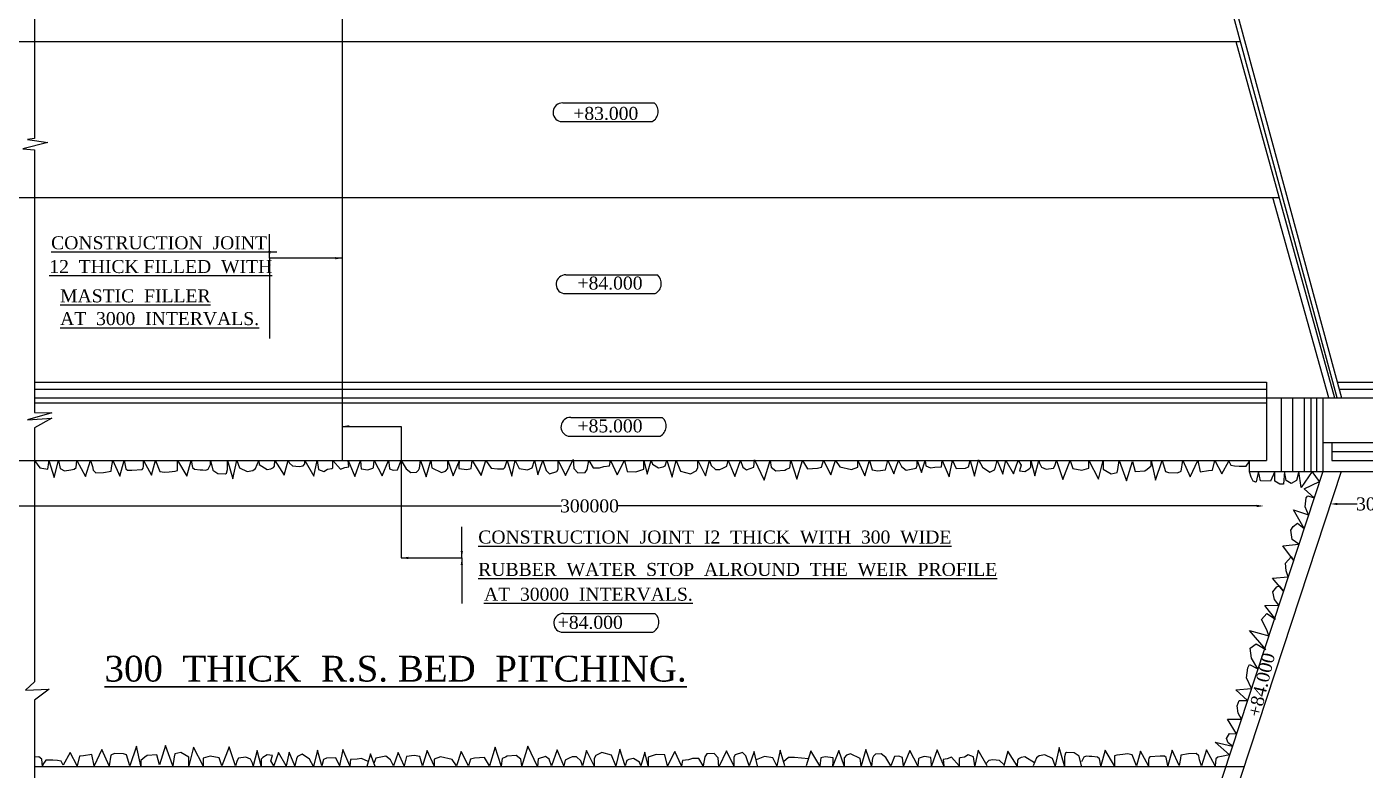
# Model space of a CAD drawing. Header units: millimetres. Extents: x 71701 to 922021, y 11212 to 550189.
# Drawn here: x 372996 to 582130, y 139205 to 255449 of the extents above; entities that cross this region are included whole.
import ezdxf

# ---------------------------------------------------------------- set-up
doc = ezdxf.new("R2010")
doc.units = ezdxf.units.MM
doc.header["$MEASUREMENT"] = 0
doc.header["$PDMODE"] = 66
doc.header["$PDSIZE"] = 170
for name, color, linetype in [('DIM', 5, 'Continuous'), ('DWG. LINE', 1, 'Continuous'), ('HATCH', 2, 'Continuous'), ('TEXT', 7, 'Continuous')]:
    doc.layers.add(name, color=color, linetype=linetype)
doc.layers.add('TITLE', color=7, linetype='Continuous', lineweight=30)
doc.styles.get("Standard").update_dxf_attribs({"font": 'TIMES.TTF', "height": 2030})
doc.dimstyles.get("Standard").update_dxf_attribs({"dimtxt": 2030, "dimasz": 1100, "dimexe": 0.18, "dimexo": 0.0625, "dimgap": 0.09, "dimtad": 0, "dimtih": 1, "dimtoh": 1, "dimdec": 1, "dimzin": 0, "dimdsep": 46, "dimtxsty": 'Standard', "dimcen": 0.09, "dimse1": 1, "dimse2": 1, "dimclrd": 5, "dimclre": 5, "dimclrt": 4, "dimadec": 0, "dimazin": 0, "dimtfac": 1, "dimtdec": 1, "dimtofl": 0, "dimtmove": 0, "dimatfit": 3, "dimfxl": 1, "dimtolj": 1, "dimtzin": 0, "dimarcsym": 0})

# ---------------------------------------------------------------- blocks, each defined once
blk = doc.blocks.new('*D2')
at = {"layer": 'Defpoints', "color": 0}
for p in [(266270, 180523), (566270, 180523), (566270, 180523)]:
    blk.add_point(p, dxfattribs=at)
at = {"layer": 'DIM', "color": 5, "lineweight": -2}
for p, q in [((267370, 180523), (456541, 180523)), ((565170, 180523), (465306, 180523))]:
    blk.add_line(p, q, dxfattribs=at)
at = {"layer": 'DIM', "color": 5}
for points in [[(267370, 180706), (267370, 180340), (266270, 180523)], [(565170, 180706), (565170, 180340), (566270, 180523)]]:
    blk.add_solid(points, dxfattribs=at)
at = {"layer": 'DIM', "color": 4, "insert": (460923, 180523), "char_height": 2030, "attachment_point": 5}
blk.add_mtext('\\A1;300000', dxfattribs=at)
blk = doc.blocks.new('*D17')
at = {"layer": 'Defpoints', "color": 0}
for p in [(576695, 180712), (590831, 180834), (590831, 180712)]:
    blk.add_point(p, dxfattribs=at)
at = {"layer": 'DIM', "color": 5, "lineweight": -2}
for p, q in [((577795, 180834), (580880, 180834)), ((589731, 180834), (586646, 180834))]:
    blk.add_line(p, q, dxfattribs=at)
at = {"layer": 'DIM', "color": 5}
for points in [[(577795, 181017), (577795, 180651), (576695, 180834)], [(589731, 181017), (589731, 180651), (590831, 180834)]]:
    blk.add_solid(points, dxfattribs=at)
at = {"layer": 'DIM', "color": 4, "insert": (583763, 180834), "char_height": 2030, "attachment_point": 5}
blk.add_mtext('\\A1;3000', dxfattribs=at)

msp = doc.modelspace()

# ---------------------------------------------------------------- linework, layer by layer
at = {"layer": 'DWG. LINE'}
for p, q in [((422292.58, 275953.96), (422292.58, 187650.07)), ((577723.07, 197441.41), (556437.77, 275953.96)), ((557110.33, 275953.96), (578427.49, 197441.41)), ((374186.15, 268297.69), (374186.15, 239633.71)), ((252971.17, 253141.4), (562622.42, 253141.4)), ((561910.07, 253141.4), (577344.01, 197441.41)), ((374186.15, 239633.71), (374186.15, 237987.83)), ((376264.49, 237355.17), (372362.13, 236350.68)), ((372362.13, 236350.68), (374186.15, 236195.92)), ((374186.15, 237987.83), (373105.81, 237834.87)), ((373105.81, 237834.87), (374186.15, 237666.01)), ((374186.15, 237666.01), (376264.49, 237355.17)), ((374186.15, 236195.92), (374186.15, 195141.19)), ((252971.17, 228733.48), (568673.27, 228733.48)), ((576436.48, 197441.41), (567674.18, 228733.48)), ((374186.15, 199859.02), (566679.46, 199859.02)), ((374186.15, 198771.09), (566679.46, 198771.09)), ((566679.46, 199859.02), (566679.46, 187650.07)), ((577771.08, 199859.02), (592732.86, 199859.02)), ((578066.46, 198771.09), (592732.86, 198771.09)), ((374186.15, 197441.41), (592732.86, 197441.41)), ((374186.15, 196655.68), (566679.46, 196655.68)), ((568973.66, 197441.41), (568973.66, 185906.28)), ((570789.25, 197441.41), (570789.25, 185905.36)), ((572593.26, 197441.41), (572593.26, 185904.44)), ((573634.15, 197441.41), (573634.15, 185903.91)), ((574536.19, 197441.41), (574536.19, 185903.45)), ((575491.04, 197441.41), (575491.04, 185902.97)), ((376898.59, 195109.6), (373088.17, 193988.16)), ((374186.15, 195141.19), (376898.59, 195109.6)), ((373088.17, 193988.16), (376930.21, 194272.47)), ((376930.21, 194272.47), (374186.15, 192756.16)), ((374186.15, 192756.16), (374186.15, 153026.1)), ((575491.04, 190470.95), (634088.3, 190470.95)), ((576909.7, 190470.95), (576909.7, 187650.07)), ((576909.7, 189032.64), (594154.65, 189032.64)), ((111692.34, 187650.07), (566679.46, 187650.07)), ((563971.73, 187650.07), (563971.73, 185908.81)), ((576909.7, 187650.07), (632557.59, 187650.07)), ((575491.04, 185902.97), (553197.74, 118018.93)), ((578359.94, 185901.51), (556060.41, 118018.93)), ((563971.73, 185908.81), (634177.52, 185873.2)), ((374186.15, 153026.1), (372789.25, 151740.7)), ((372789.25, 151740.7), (376488.5, 151878.42)), ((376488.5, 151878.42), (374186.15, 150156.9)), ((374186.15, 150156.9), (374186.15, 82738.06)), ((374186.15, 139799.27), (563215.28, 139799.27))]:
    msp.add_line(p, q, dxfattribs=at)
at = {"layer": 'HATCH'}
for p, q in [((374186.15, 187650.07), (375061.67, 186491.74)), ((375061.67, 186491.74), (376273.16, 186264.78)), ((376273.16, 186264.78), (376424.59, 187323.92)), ((376424.59, 187323.92), (376424.59, 187650.07)), ((376424.59, 187650.07), (377255.67, 184971.04)), ((377255.67, 184971.04), (377935.99, 187650.07)), ((377935.99, 187650.07), (378200, 186401.52)), ((378200, 186401.52), (378890.47, 185995.71)), ((378890.47, 185995.71), (379855.11, 186198.62)), ((379855.11, 186198.62), (380423.73, 186289.92)), ((380423.73, 186289.92), (380738.51, 186543.56)), ((380738.51, 186543.56), (380829.89, 187650.07)), ((380829.89, 187650.07), (382194.51, 185153.75)), ((382194.51, 185153.75), (382976.37, 187650.07)), ((382976.37, 187650.07), (383270.84, 186675.54)), ((383270.84, 186675.54), (383372.38, 186097.26)), ((386190.17, 185985.73), (386251.09, 186503.14)), ((386251.09, 186503.14), (386423.71, 187608.98)), ((386423.71, 187608.98), (387560.96, 185194.4)), ((387560.96, 185194.4), (388200.67, 187650.07)), ((388200.67, 187650.07), (388474.83, 186310.38)), ((388474.83, 186310.38), (388728.68, 186107.48)), ((389419.15, 186127.77), (391026.94, 186208.99)), ((391026.94, 186208.99), (391169.1, 186422.04)), ((391169.1, 186422.04), (391250.33, 186746.69)), ((391250.33, 186746.69), (391250.33, 187650.07)), ((391250.33, 187650.07), (392468.82, 185336.49)), ((392468.82, 185336.49), (393128.83, 187650.07)), ((393128.83, 187650.07), (393772.8, 185895.54)), ((396544.85, 186078.16), (396544.85, 187650.07)), ((396544.85, 187650.07), (397991.37, 185194.95)), ((397991.37, 185194.95), (398681.84, 187650.07)), ((398681.84, 187650.07), (398905.23, 186534.13)), ((398905.23, 186534.13), (399199.7, 186290.64)), ((399199.7, 186290.64), (400083.1, 186199.33)), ((400083.1, 186199.33), (400509.57, 186199.33)), ((400509.57, 186199.33), (400966.51, 186138.46)), ((400966.51, 186138.46), (401352.36, 186280.5)), ((401352.36, 186280.5), (401687.44, 187000.81)), ((401687.44, 187000.81), (401687.44, 187650.07)), ((401687.44, 187650.07), (402049.01, 186098.56)), ((404211.82, 185652.17), (404353.98, 186210.16)), ((404353.98, 186210.16), (404353.98, 187650.07)), ((404353.98, 187650.07), (405196.76, 184769.53)), ((405196.76, 184769.53), (405826.31, 187650.07)), ((405826.31, 187650.07), (406232.48, 186494.23)), ((406232.48, 186494.23), (407450.96, 185936.24)), ((408303.9, 186068.13), (408730.37, 186362.34)), ((408730.37, 186362.34), (409272.09, 187650.07)), ((409272.09, 187650.07), (409302.56, 187000.41)), ((409302.56, 187000.41), (410541.35, 186219.23)), ((410541.35, 186219.23), (411130.28, 186351.11)), ((411130.28, 186351.11), (411556.75, 186523.58)), ((411556.75, 186523.58), (411719.22, 186726.49)), ((411719.22, 186726.49), (411769.99, 187650.07)), ((411769.99, 187650.07), (413206.7, 185327.14)), ((413206.7, 185327.14), (413836.25, 187650.07)), ((413836.25, 187650.07), (414069.8, 187204.02)), ((414069.8, 187204.02), (414496.27, 186777.92)), ((414496.27, 186777.92), (415552.29, 186676.46)), ((415552.29, 186676.46), (416171.68, 186798.21)), ((416171.68, 186798.21), (416456, 187112.71)), ((416456, 187112.71), (416456, 187650.07)), ((416456, 187650.07), (417841.25, 185205.42)), ((417841.25, 185205.42), (418389.57, 187650.07)), ((418389.57, 187650.07), (418582.49, 186240.24)), ((418582.49, 186240.24), (419425.28, 185925.73)), ((419425.28, 185925.73), (420004.06, 186260.53)), ((420004.06, 186260.53), (420664.07, 186361.98)), ((420664.07, 186361.98), (420826.54, 186473.58)), ((420826.54, 186473.58), (420826.54, 187650.07)), ((420826.54, 187650.07), (421998.31, 186260.64)), ((421998.31, 186260.64), (422698.94, 186524.42)), ((422698.94, 186524.42), (423308.18, 186636.01)), ((423308.18, 186636.01), (423206.64, 187650.07)), ((423206.64, 187650.07), (424267.47, 185123.63)), ((424267.47, 185123.63), (425140.72, 187650.07)), ((425140.72, 187650.07), (425211.8, 186828.03)), ((425211.8, 186828.03), (425232.11, 186330.92)), ((425232.11, 186330.92), (426277.97, 186158.45)), ((426277.97, 186158.45), (427090.3, 186422.22)), ((427090.3, 186422.22), (427151.22, 186554.11)), ((427151.22, 186554.11), (427283.22, 187650.07)), ((427283.22, 187650.07), (428522.02, 185214.94)), ((428522.02, 185214.94), (429521.66, 187650.07)), ((429521.66, 187650.07), (429602.89, 186899.96)), ((429602.89, 186899.96), (429653.66, 186311.54)), ((429653.66, 186311.54), (430252.75, 186118.77)), ((430252.75, 186118.77), (430933.07, 186179.65)), ((430933.07, 186179.65), (431507.72, 187650.07)), ((431507.72, 187650.07), (432263.03, 186324.46)), ((432263.03, 186324.46), (432999.28, 185772.76)), ((434192.27, 186106.51), (434362.7, 186413.01)), ((434362.7, 186413.01), (434512.67, 187650.07)), ((434512.67, 187650.07), (435413.61, 185101.05)), ((435413.61, 185101.05), (436135.6, 187650.07)), ((436135.6, 187650.07), (436291.71, 186504.78)), ((436291.71, 186504.78), (437794.22, 185744.43)), ((438399.13, 185978.38), (438769.88, 186368.31)), ((438769.88, 186368.31), (438769.88, 187650.07)), ((438769.88, 187650.07), (439628.46, 185218.02)), ((439628.46, 185218.02), (440584.61, 187650.07)), ((440584.61, 187650.07), (440506.56, 187050.68)), ((440506.56, 187050.68), (440506.56, 186368.31)), ((440506.56, 186368.31), (441755.4, 186251.33)), ((441755.4, 186251.33), (442418.85, 186368.31)), ((442418.85, 186368.31), (442574.95, 187650.07)), ((442574.95, 187650.07), (443999.42, 185296.01)), ((443999.42, 185296.01), (444701.89, 187650.07)), ((444701.89, 187650.07), (445547.56, 186446.8)), ((445547.56, 186446.8), (446523.22, 186349.32)), ((446523.22, 186349.32), (447479.36, 186349.32)), ((447479.36, 186349.32), (447694.01, 186524.79)), ((447694.01, 186524.79), (448064.76, 187650.07)), ((448064.76, 187650.07), (448786.75, 185199.04)), ((448786.75, 185199.04), (449333.12, 187650.07)), ((449333.12, 187650.07), (449923.19, 186388.75)), ((449923.19, 186388.75), (451211.06, 186174.29)), ((451211.06, 186174.29), (451972.08, 186466.73)), ((451972.08, 186466.73), (452303.8, 187650.07)), ((452303.8, 187650.07), (452833.44, 185373.37)), ((452833.44, 185373.37), (453633.48, 187650.07)), ((453633.48, 187650.07), (454140.82, 186094.74)), ((455818.95, 185899.77), (456014.09, 186289.7)), ((456014.09, 186289.7), (456014.09, 187650.07)), ((456014.09, 187650.07), (457165.36, 185275.89)), ((457165.36, 185275.89), (458355.67, 187771.42)), ((458355.67, 187771.42), (458472.75, 186406.68)), ((458472.75, 186406.68), (459097.17, 185724.31)), ((460248.45, 185763.3), (460541.15, 186250.71)), ((460541.15, 186250.71), (460814.33, 187650.07)), ((460814.33, 187650.07), (461477.78, 186504.16)), ((461477.78, 186504.16), (462472.95, 186504.16)), ((462472.95, 186504.16), (463136.4, 186718.62)), ((463136.4, 186718.62), (464073.03, 186796.61)), ((464073.03, 186796.61), (464229.14, 187650.07)), ((464229.14, 187650.07), (465231.7, 185377.45)), ((465231.7, 185377.45), (466402.49, 187650.07)), ((466402.49, 187650.07), (466792.75, 185903.85)), ((468802.61, 186079.32), (469407.52, 186254.79)), ((469407.52, 186254.79), (469407.52, 187650.07)), ((469407.52, 187650.07), (469941.33, 185493.74)), ((469941.33, 185493.74), (470565.75, 187650.07)), ((470565.75, 187650.07), (470780.4, 187072.94)), ((470780.4, 187072.94), (471697.52, 186507.55)), ((471697.52, 186507.55), (472419.5, 186663.52)), ((472419.5, 186663.52), (472751.23, 186819.49)), ((472751.23, 186819.49), (472985.39, 187650.07)), ((472985.39, 187650.07), (473863.48, 185045.32)), ((473863.48, 185045.32), (474448.88, 187650.07)), ((474448.88, 187650.07), (475136.15, 185980.78)), ((477594.81, 186000.28), (477848.48, 186487.69)), ((477848.48, 186487.69), (477848.48, 187650.07)), ((477848.48, 187650.07), (479026.75, 185240.03)), ((479026.75, 185240.03), (479670.69, 187650.07)), ((479670.69, 187650.07), (479943.87, 186858.23)), ((479943.87, 186858.23), (480607.32, 186214.85)), ((480607.32, 186214.85), (481290.28, 186214.85)), ((481290.28, 186214.85), (481778.11, 186448.8)), ((481778.11, 186448.8), (482187.89, 186643.77)), ((482187.89, 186643.77), (482402.54, 186741.25)), ((482402.54, 186741.25), (482578.15, 187650.07)), ((482578.15, 187650.07), (483655.75, 185142.55)), ((483655.75, 185142.55), (484514.33, 187650.07)), ((484514.33, 187650.07), (484904.59, 186604.77)), ((484904.59, 186604.77), (485431.45, 186195.35)), ((485431.45, 186195.35), (486582.73, 186565.78)), ((486582.73, 186565.78), (486680.29, 187735.56)), ((486582.73, 186565.78), (486582.73, 186565.78)), ((486680.29, 187735.56), (488209.63, 184539.44)), ((488209.63, 184539.44), (489126.75, 187650.07)), ((489126.75, 187650.07), (489302.37, 186606.05)), ((489302.37, 186606.05), (490043.87, 186040.66)), ((490043.87, 186040.66), (491429.3, 186138.14)), ((491429.3, 186138.14), (491702.49, 186255.11)), ((491702.49, 186255.11), (492229.34, 186469.57)), ((492229.34, 186469.57), (492365.94, 187650.07)), ((492365.94, 187650.07), (493322.08, 184695.41)), ((493322.08, 184695.41), (494200.18, 187650.07)), ((494200.18, 187650.07), (495005.11, 186307.7)), ((495005.11, 186307.7), (496546.65, 186424.68)), ((496546.65, 186424.68), (497190.59, 186580.65)), ((497190.59, 186580.65), (497502.8, 187650.07)), ((497502.8, 187650.07), (498654.08, 185410.87)), ((498654.08, 185410.87), (499376.07, 187650.07)), ((499376.07, 187650.07), (500039.52, 186658.64)), ((500039.52, 186658.64), (501834.73, 186249.21)), ((501834.73, 186249.21), (502868.93, 186580.65)), ((502868.93, 186580.65), (502868.93, 187650.07)), ((502868.93, 187650.07), (503949.52, 185257.16)), ((503949.52, 185257.16), (504671.51, 187650.07)), ((504671.51, 187650.07), (505104.4, 186154.28)), ((505104.4, 186154.28), (505962.98, 185998.31)), ((505962.98, 185998.31), (507172.8, 186193.27)), ((507172.8, 186193.27), (507543.55, 187650.07)), ((507543.55, 187650.07), (508460.67, 185549.89)), ((508460.67, 185549.89), (509221.68, 187650.07)), ((509221.68, 187650.07), (509674.83, 186682.17)), ((509674.83, 186682.17), (510396.82, 186116.78)), ((510396.82, 186116.78), (511957.87, 186428.72)), ((511957.87, 186428.72), (512113.98, 186877.14)), ((512113.98, 186877.14), (512113.98, 187650.07)), ((512113.98, 187650.07), (512816.46, 185746.35)), ((512816.46, 185746.35), (513362.83, 187650.07)), ((513362.83, 187650.07), (513479.91, 186799.15)), ((513479.91, 186799.15), (514221.41, 186487.21)), ((514221.41, 186487.21), (514884.85, 186584.69)), ((514884.85, 186584.69), (515899.54, 186662.68)), ((515899.54, 186662.68), (516016.62, 187650.07)), ((516016.62, 187650.07), (517096.31, 185064.2)), ((517096.31, 185064.2), (517642.68, 187650.07)), ((517642.68, 187650.07), (517876.84, 187072.32)), ((517876.84, 187072.32), (518208.56, 186370.45)), ((518208.56, 186370.45), (519672.05, 186428.94)), ((519672.05, 186428.94), (520120.85, 186662.9)), ((520120.85, 186662.9), (520394.04, 187650.07)), ((520394.04, 187650.07), (521077, 185200.67)), ((521077, 185200.67), (521701.42, 187754.69)), ((521701.42, 187754.69), (522350.33, 186585.35)), ((522350.33, 186585.35), (523482.09, 185786)), ((523482.09, 185786), (524184.57, 186156.43)), ((524184.57, 186156.43), (524360.19, 186565.85)), ((524360.19, 186565.85), (524633.38, 187650.07)), ((524633.38, 187650.07), (525491.95, 185474.06)), ((525491.95, 185474.06), (525999.3, 187650.07)), ((525999.3, 187650.07), (527196.32, 185532.83)), ((527196.32, 185532.83), (527918.31, 187650.07)), ((527918.31, 187650.07), (528367.11, 186878.08)), ((528367.11, 186878.08), (528132.95, 186000.75)), ((528932.99, 185922.76), (529635.47, 186351.68)), ((529635.47, 186351.68), (529869.63, 186605.13)), ((529869.63, 186605.13), (529869.63, 187650.07)), ((529869.63, 187650.07), (530494.05, 185259.89)), ((530494.05, 185259.89), (531118.47, 187650.07)), ((531118.47, 187650.07), (531259.41, 187209.12)), ((531259.41, 187209.12), (531571.62, 186604.73)), ((531571.62, 186604.73), (532293.61, 186292.79)), ((532293.61, 186292.79), (533405.86, 186429.27)), ((533405.86, 186429.27), (533620.51, 186780.2)), ((533620.51, 186780.2), (533874.18, 187650.07)), ((533874.18, 187650.07), (534893.93, 184642.34)), ((534893.93, 184642.34), (536029.28, 187650.07)), ((536029.28, 187650.07), (536420.78, 186363.46)), ((536420.78, 186363.46), (537830.19, 186128.76)), ((537830.19, 186128.76), (538965.55, 186441.7)), ((538965.55, 186441.7), (538965.55, 187650.07)), ((538965.55, 187650.07), (540459.12, 184713.41)), ((540459.12, 184713.41), (541163.82, 187650.07)), ((541163.82, 187650.07), (541163.82, 186278.06)), ((541163.82, 186278.06), (542416.63, 185573.97)), ((543356.23, 185769.55), (543473.68, 186238.95)), ((543473.68, 186238.95), (543669.43, 187650.07)), ((543669.43, 187650.07), (544843.94, 184478.71)), ((544843.94, 184478.71), (545744.4, 187490.67)), ((545744.4, 187490.67), (546172.42, 185910.74)), ((547709.16, 186020.41), (548065.9, 186267.17)), ((548065.9, 186267.17), (548669.62, 186788.11)), ((548669.62, 186788.11), (548669.62, 187650.07)), ((548669.62, 187650.07), (549383.1, 184567.25)), ((549383.1, 184567.25), (550398.45, 187650.07)), ((550398.45, 187650.07), (550947.28, 185938.15)), ((553389.6, 185965.57), (553636.58, 187650.07)), ((553636.58, 187650.07), (554797.31, 185063.49)), ((554797.31, 185063.49), (555977.3, 187650.07)), ((555977.3, 187650.07), (556334.05, 185858.61)), ((557623.81, 186077.96), (558254.97, 186132.79)), ((558254.97, 186132.79), (558639.15, 187650.07)), ((558639.15, 187650.07), (559709.38, 185529.6)), ((559709.38, 185529.6), (560834.49, 187531.12)), ((560834.49, 187531.12), (561136.35, 186900.5)), ((561136.35, 186900.5), (561712.63, 186790.83)), ((561712.63, 186790.83), (562453.56, 186763.41)), ((562453.56, 186763.41), (563551.23, 186735.99)), ((563551.23, 186735.99), (563971.73, 187421.44)), ((383372.38, 186097.26), (383778.54, 185691.45)), ((383778.54, 185691.45), (384986.87, 185772.61)), ((384986.87, 185772.61), (386190.17, 185985.73)), ((388728.68, 186107.48), (389419.15, 186127.77)), ((393772.8, 185895.54), (394503.89, 185783.95)), ((394503.89, 185783.95), (395245.13, 185875.25)), ((395245.13, 185875.25), (396169.15, 185966.56)), ((396169.15, 185966.56), (396544.85, 186078.16)), ((402049.01, 186098.56), (402851.18, 185581.15)), ((402851.18, 185581.15), (404049.36, 185530.43)), ((404049.36, 185530.43), (404211.82, 185652.17)), ((407450.96, 185936.24), (408303.9, 186068.13)), ((432999.28, 185772.76), (433871.87, 185806.81)), ((433871.87, 185806.81), (434192.27, 186106.51)), ((437794.22, 185744.43), (438399.13, 185978.38)), ((454140.82, 186094.74), (454667.68, 185548.84)), ((454667.68, 185548.84), (455818.95, 185899.77)), ((459097.17, 185724.31), (460248.45, 185763.3)), ((466792.75, 185903.85), (468158.68, 185884.36)), ((468158.68, 185884.36), (468802.61, 186079.32)), ((475136.15, 185980.78), (476677.69, 185571.36)), ((476677.69, 185571.36), (477594.81, 186000.28)), ((528132.95, 186000.75), (528932.99, 185922.76)), ((542416.63, 185573.97), (543356.23, 185769.55)), ((546172.42, 185910.74), (547709.16, 186020.41)), ((550947.28, 185938.15), (551413.79, 185746.23)), ((551413.79, 185746.23), (552785.88, 185691.39)), ((552785.88, 185691.39), (553389.6, 185965.57)), ((556334.05, 185858.61), (557623.81, 186077.96)), ((563971.73, 185908.81), (564263.52, 185086.19)), ((564263.52, 185086.19), (564567.86, 184478.05)), ((564567.86, 184478.05), (564967.33, 184297.12)), ((564967.33, 184297.12), (565067.74, 184288.27)), ((565467.09, 185908.06), (565067.74, 184288.27)), ((565746.65, 184447.88), (565467.09, 185908.06)), ((567304.14, 184407.98), (565746.65, 184447.88)), ((568023.74, 185906.76), (567304.14, 184407.98)), ((568022.98, 184407.98), (568023.74, 185906.76)), ((568781.76, 183929.16), (568022.98, 184407.98)), ((569540.57, 185905.99), (569380.8, 183929.16)), ((569780.16, 184527.68), (569540.57, 185905.99)), ((570538.94, 184048.86), (569780.16, 184527.68)), ((571377.59, 184527.68), (570538.94, 184048.86)), ((571737.04, 185904.88), (571377.59, 184527.68)), ((572096.43, 183410.44), (571737.04, 185904.88)), ((573853.62, 185903.8), (572096.43, 183410.44)), ((572575.66, 183210.94), (574989.55, 184375.92)), ((574989.55, 184375.92), (573853.62, 185903.8)), ((569380.8, 183929.16), (568781.76, 183929.16)), ((574148.18, 181813.91), (572575.66, 183210.94)), ((572895.15, 181774.49), (573174.7, 182133.6)), ((573174.7, 182133.6), (574148.18, 181813.91)), ((572568.9, 177004.92), (570938.29, 179899.13)), ((570938.29, 179899.13), (573268.1, 179134.02)), ((572735.4, 180377.95), (572895.15, 181774.49)), ((573268.1, 179134.02), (572735.4, 180377.95)), ((570895.11, 177336.65), (571534.08, 177815.47)), ((571534.08, 177815.47), (572568.9, 177004.92)), ((570495.75, 176738.13), (570895.11, 177336.65)), ((570735.37, 175301.69), (570495.75, 176738.13)), ((569257.75, 174297.96), (571758.14, 174536.11)), ((570941.15, 172048.37), (569257.75, 174297.96)), ((571758.14, 174536.11), (570735.37, 175301.69)), ((569657.1, 171584.68), (570535.69, 172582.21)), ((569776.91, 170387.64), (569657.1, 171584.68)), ((570535.69, 172582.21), (570941.15, 172048.37)), ((567619.22, 169216.78), (570078.7, 169422.15)), ((570078.7, 169422.15), (569776.91, 170387.64)), ((569346.22, 167191.72), (567619.22, 169216.78)), ((567699.09, 167102.01), (568338.06, 167900.04)), ((568338.06, 167900.04), (568697.48, 168059.64)), ((568697.48, 168059.64), (569346.22, 167191.72)), ((567978.64, 165904.97), (567699.09, 167102.01)), ((568625.7, 164997.7), (567978.64, 165904.97)), ((565898.49, 162786.71), (566737.14, 163704.44)), ((566461.08, 164947.34), (568625.7, 164997.7)), ((568094.96, 162826.61), (566461.08, 164947.34)), ((566737.14, 163704.44), (568094.96, 162826.61)), ((566777.08, 161150.75), (565898.49, 162786.71)), ((567056.65, 160219.9), (566777.08, 161150.75)), ((566573.23, 158100.21), (564021.51, 161031.05)), ((564021.51, 161031.05), (567056.65, 160219.9)), ((564137.15, 158299.71), (565095.61, 158978.04)), ((565095.61, 158978.04), (566573.23, 158100.21)), ((564336.83, 156743.57), (564137.15, 158299.71)), ((563578.05, 153631.27), (563777.73, 155227.32)), ((563777.73, 155227.32), (564057.28, 155746.03)), ((564057.28, 155746.03), (565354.02, 155035.31)), ((565354.02, 155035.31), (564336.83, 156743.57)), ((564344.39, 151960.95), (563578.05, 153631.27)), ((561927.01, 151758.95), (564344.39, 151960.95)), ((563738.34, 150115.49), (561927.01, 151758.95)), ((562101.9, 149262.61), (562451.69, 150111.36)), ((562251.82, 148114.29), (562101.9, 149262.61)), ((562451.69, 150111.36), (563738.34, 150115.49)), ((560627.79, 147190.65), (562785.19, 147213.11)), ((562026.36, 144902.45), (560627.79, 147190.65)), ((562785.19, 147213.11), (562251.82, 148114.29)), ((560455.36, 144185.71), (560905.09, 144959.58)), ((560905.09, 144959.58), (562026.36, 144902.45)), ((384704.66, 142466.61), (383524.66, 139880.03)), ((385865.39, 139880.03), (384704.66, 142466.61)), ((390118.86, 142962.85), (389103.52, 139880.03)), ((390832.35, 139880.03), (390118.86, 142962.85)), ((394658.02, 143051.39), (393757.57, 140039.43)), ((395832.53, 139880.03), (394658.02, 143051.39)), ((399042.85, 142816.69), (398338.15, 139880.03)), ((400536.42, 139880.03), (399042.85, 142816.69)), ((404608.04, 142887.76), (403472.68, 139880.03)), ((405627.79, 139880.03), (404608.04, 142887.76)), ((409007.92, 142270.21), (408383.5, 139880.03)), ((409632.34, 139880.03), (409007.92, 142270.21)), ((418424.97, 142329.43), (417800.54, 139775.41)), ((419107.93, 139880.03), (418424.97, 142329.43)), ((422405.66, 142465.91), (421859.29, 139880.03)), ((423485.35, 139880.03), (422405.66, 142465.91)), ((435552.45, 142272.94), (434830.46, 139880.03)), ((436633.04, 139880.03), (435552.45, 142272.94)), ((446179.88, 142834.69), (445301.79, 139880.03)), ((447136.03, 139880.03), (446179.88, 142834.69)), ((451292.34, 142990.66), (450375.22, 139880.03)), ((452821.67, 139794.54), (451292.34, 142990.66)), ((455846.22, 142387.55), (454987.64, 139880.03)), ((456923.81, 139880.03), (455846.22, 142387.55)), ((460475.21, 142290.07), (459831.28, 139880.03)), ((461653.49, 139880.03), (460475.21, 142290.07)), ((465638.48, 142484.78), (465053.09, 139880.03)), ((466516.58, 139880.03), (465638.48, 142484.78)), ((482336.6, 142254.21), (481146.29, 139758.68)), ((483487.88, 139880.03), (482336.6, 142254.21)), ((490715.22, 142331.07), (490168.85, 139880.03)), ((491437.21, 139880.03), (490715.22, 142331.07)), ((495502.55, 142234.09), (494800.07, 139880.03)), ((496927.01, 139880.03), (495502.55, 142234.09)), ((499873.5, 142312.08), (498917.36, 139880.03)), ((500732.08, 139880.03), (499873.5, 142312.08)), ((504088.35, 142429.06), (503366.37, 139880.03)), ((504989.29, 139880.03), (504088.35, 142429.06)), ((510979.95, 142315.17), (509980.31, 139880.03)), ((512218.74, 139880.03), (510979.95, 142315.17)), ((515234.49, 142406.47), (514361.25, 139880.03)), ((516295.33, 139880.03), (515234.49, 142406.47)), ((521660.72, 142324.68), (521112.4, 139880.03)), ((523045.97, 139880.03), (521660.72, 142324.68)), ((534305.2, 142760.57), (533675.65, 139880.03)), ((535147.99, 139880.03), (534305.2, 142760.57)), ((541510.59, 142335.15), (540820.12, 139880.03)), ((542957.12, 139880.03), (541510.59, 142335.15)), ((551941, 142335.7), (551301.3, 139880.03)), ((553078.26, 139921.12), (551941, 142335.7)), ((557307.46, 142376.35), (556525.59, 139880.03)), ((558672.07, 139880.03), (557307.46, 142376.35)), ((560943.2, 141604.16), (558656.44, 143586.59)), ((558656.44, 143586.59), (561393.33, 142974.83)), ((560705.21, 143486.74), (560455.36, 144185.71)), ((561393.33, 142974.83), (560705.21, 143486.74)), ((374863.61, 141317.29), (374186.15, 141254.21)), ((374186.15, 141254.21), (374186.15, 139799.27)), ((375337.05, 140949.37), (374863.61, 141317.29)), ((375442.26, 139799.27), (375337.05, 140949.37)), ((375950.73, 140794.11), (375530.23, 140108.66)), ((377048.41, 140766.69), (375950.73, 140794.11)), ((377789.33, 140739.27), (377048.41, 140766.69)), ((378365.61, 140629.6), (377789.33, 140739.27)), ((378667.47, 139998.99), (378365.61, 140629.6)), ((379792.58, 142000.5), (378667.47, 139998.99)), ((380862.81, 139880.03), (379792.58, 142000.5)), ((381246.99, 141397.31), (380862.81, 139880.03)), ((381878.16, 141452.14), (381246.99, 141397.31)), ((383167.92, 141671.49), (381878.16, 141452.14)), ((383524.66, 139880.03), (383167.92, 141671.49)), ((386112.36, 141564.53), (385865.39, 139880.03)), ((386716.08, 141838.71), (386112.36, 141564.53)), ((388088.17, 141783.88), (386716.08, 141838.71)), ((388554.68, 141591.95), (388088.17, 141783.88)), ((389103.52, 139880.03), (388554.68, 141591.95)), ((391436.07, 141262.93), (390832.35, 140741.99)), ((390832.35, 140741.99), (390832.35, 139880.03)), ((391792.81, 141509.69), (391436.07, 141262.93)), ((393329.55, 141619.37), (391792.81, 141509.69)), ((393757.57, 140039.43), (393329.55, 141619.37)), ((396028.28, 141291.15), (395832.53, 139880.03)), ((396145.73, 141760.55), (396028.28, 141291.15)), ((397085.34, 141956.13), (396145.73, 141760.55)), ((398338.15, 141252.04), (397085.34, 141956.13)), ((398338.15, 139880.03), (398338.15, 141252.04)), ((401671.77, 141401.34), (400536.42, 141088.41)), ((400536.42, 141088.41), (400536.42, 139880.03)), ((403081.18, 141166.64), (401671.77, 141401.34)), ((403472.68, 139880.03), (403081.18, 141166.64)), ((405881.46, 140749.9), (405627.79, 139880.03)), ((406096.11, 141100.84), (405881.46, 140749.9)), ((407208.36, 141237.31), (406096.11, 141100.84)), ((407930.34, 140925.37), (407208.36, 141237.31)), ((408242.56, 140320.98), (407930.34, 140925.37)), ((408383.5, 139880.03), (408242.56, 140320.98)), ((409866.5, 141178.42), (409632.34, 140924.97)), ((409632.34, 140924.97), (409632.34, 139880.03)), ((410568.97, 141607.34), (409866.5, 141178.42)), ((411369.01, 141529.35), (410568.97, 141607.34)), ((411134.85, 140652.02), (411369.01, 141529.35)), ((411583.66, 139880.03), (411134.85, 140652.02)), ((412305.65, 141997.27), (411583.66, 139880.03)), ((413502.67, 139880.03), (412305.65, 141997.27)), ((414010.01, 142056.05), (413502.67, 139880.03)), ((414868.59, 139880.03), (414010.01, 142056.05)), ((415141.78, 140964.25), (414868.59, 139880.03)), ((415317.39, 141373.67), (415141.78, 140964.25)), ((416019.87, 141744.1), (415317.39, 141373.67)), ((417151.64, 140944.75), (416019.87, 141744.1)), ((417800.54, 139775.41), (417151.64, 140944.75)), ((419381.11, 140867.21), (419107.93, 139880.03)), ((419829.91, 141101.16), (419381.11, 140867.21)), ((421293.41, 141159.65), (419829.91, 141101.16)), ((421871.31, 139936.92), (421293.41, 141159.65)), ((423602.43, 140867.42), (423485.35, 139880.03)), ((424617.11, 140945.41), (423602.43, 140867.42)), ((425280.56, 141042.89), (424617.11, 140945.41)), ((426344.43, 140595.33), (425280.56, 141042.89)), ((426685.51, 141783.75), (426115.96, 139799.27)), ((427417.79, 139799.27), (426685.51, 141783.75)), ((427544.09, 141101.38), (427249.53, 140255.25)), ((429105.14, 141413.32), (427544.09, 141101.38)), ((429827.13, 140847.93), (429105.14, 141413.32)), ((430280.28, 139880.03), (429827.13, 140847.93)), ((431041.3, 141980.21), (430280.28, 139880.03)), ((431958.42, 139880.03), (431041.3, 141980.21)), ((432329.17, 141336.83), (431958.42, 139880.03)), ((433538.99, 141531.79), (432329.17, 141336.83)), ((434397.57, 141375.82), (433538.99, 141531.79)), ((434830.46, 139880.03), (434397.57, 141375.82)), ((437667.24, 141280.89), (436633.04, 140949.45)), ((436633.04, 140949.45), (436633.04, 139880.03)), ((439462.45, 140871.47), (437667.24, 141280.89)), ((440125.9, 139880.03), (439462.45, 140871.47)), ((440847.89, 142119.23), (440125.9, 139880.03)), ((441999.17, 139880.03), (440847.89, 142119.23)), ((442311.38, 140949.45), (441999.17, 139880.03)), ((442955.31, 141105.42), (442311.38, 140949.45)), ((444496.85, 141222.4), (442955.31, 141105.42)), ((445301.79, 139880.03), (444496.85, 141222.4)), ((447272.62, 141060.53), (447136.03, 139880.03)), ((447799.48, 141274.99), (447272.62, 141060.53)), ((448072.66, 141391.96), (447799.48, 141274.99)), ((449458.1, 141489.45), (448072.66, 141391.96)), ((450199.6, 140924.05), (449458.1, 141489.45)), ((450375.22, 139880.03), (450199.6, 140924.05)), ((452919.24, 140964.32), (452821.67, 139794.54)), ((454070.52, 141334.75), (452919.24, 140964.32)), ((452919.24, 140964.32), (452919.24, 140964.32)), ((454597.37, 140925.33), (454070.52, 141334.75)), ((454987.64, 139880.03), (454597.37, 140925.33)), ((457099.43, 140788.85), (456923.81, 139880.03)), ((457314.08, 140886.33), (457099.43, 140788.85)), ((457723.85, 141081.3), (457314.08, 140886.33)), ((458211.68, 141315.25), (457723.85, 141081.3)), ((458894.64, 141315.25), (458211.68, 141315.25)), ((459558.09, 140671.87), (458894.64, 141315.25)), ((459831.28, 139880.03), (459558.09, 140671.87)), ((461907.16, 141529.82), (461653.49, 141042.41)), ((461653.49, 141042.41), (461653.49, 139880.03)), ((462824.28, 141958.74), (461907.16, 141529.82)), ((464365.82, 141549.32), (462824.28, 141958.74)), ((465053.09, 139880.03), (464365.82, 141549.32)), ((466750.74, 140710.61), (466516.58, 139880.03)), ((467082.46, 140866.58), (466750.74, 140710.61)), ((467804.45, 141022.55), (467082.46, 140866.58)), ((468721.57, 140457.16), (467804.45, 141022.55)), ((468936.22, 139880.03), (468721.57, 140457.16)), ((469560.64, 142036.36), (468936.22, 139880.03)), ((470094.45, 139880.03), (469560.64, 142036.36)), ((470699.35, 141450.78), (470094.45, 141275.31)), ((470094.45, 141275.31), (470094.45, 139880.03)), ((471343.29, 141645.74), (470699.35, 141450.78)), ((472709.21, 141626.25), (471343.29, 141645.74)), ((473099.48, 139880.03), (472709.21, 141626.25)), ((474270.27, 142152.65), (473099.48, 139880.03)), ((475272.83, 139880.03), (474270.27, 142152.65)), ((475428.93, 140733.5), (475272.83, 139880.03)), ((476365.56, 140811.48), (475428.93, 140733.5)), ((477029.01, 141025.94), (476365.56, 140811.48)), ((478024.18, 141025.94), (477029.01, 141025.94)), ((478687.63, 139880.03), (478024.18, 141025.94)), ((478960.82, 141279.39), (478687.63, 139880.03)), ((479253.52, 141766.8), (478960.82, 141279.39)), ((480404.8, 141805.79), (479253.52, 141766.8)), ((481029.22, 141123.42), (480404.8, 141805.79)), ((481146.29, 139758.68), (481029.22, 141123.42)), ((483683.01, 141630.33), (483487.88, 141240.4)), ((483487.88, 141240.4), (483487.88, 139880.03)), ((484834.29, 141981.26), (483683.01, 141630.33)), ((485361.15, 141435.36), (484834.29, 141981.26)), ((485868.49, 139880.03), (485361.15, 141435.36)), ((486668.53, 142156.73), (485868.49, 139880.03)), ((487198.16, 139880.03), (486668.53, 142156.73)), ((488290.9, 141355.81), (486972.69, 140849.25)), ((489578.77, 141141.35), (488290.9, 141355.81)), ((490168.85, 139880.03), (489578.77, 141141.35)), ((492022.6, 141180.78), (491242.02, 140542.67)), ((492978.75, 141180.78), (492022.6, 141180.78)), ((495124.26, 140966.42), (492978.75, 141180.78)), ((497083.12, 141161.79), (496927.01, 139880.03)), ((497746.57, 141278.77), (497083.12, 141161.79)), ((498995.41, 141161.79), (497746.57, 141278.77)), ((498917.36, 139880.03), (498995.41, 140479.42)), ((498995.41, 140479.42), (498995.41, 141161.79)), ((501102.83, 141551.72), (500732.08, 141161.79)), ((500732.08, 141161.79), (500732.08, 139880.03)), ((501707.74, 141785.68), (501102.83, 141551.72)), ((503210.26, 141025.32), (501707.74, 141785.68)), ((503366.37, 139880.03), (503210.26, 141025.32)), ((505139.27, 141117.09), (504989.29, 139880.03)), ((505309.7, 141423.6), (505139.27, 141117.09)), ((505630.1, 141723.29), (505309.7, 141423.6)), ((506502.69, 141757.34), (505630.1, 141723.29)), ((507238.94, 141205.64), (506502.69, 141757.34)), ((507994.25, 139880.03), (507238.94, 141205.64)), ((508568.9, 141350.46), (507994.25, 139880.03)), ((509249.22, 141411.33), (508568.9, 141350.46)), ((509848.31, 141218.57), (509249.22, 141411.33)), ((509899.08, 140630.14), (509848.31, 141218.57)), ((509980.31, 139880.03), (509899.08, 140630.14)), ((512350.75, 140975.99), (512218.74, 139880.03)), ((512411.67, 141107.88), (512350.75, 140975.99)), ((513223.99, 141371.65), (512411.67, 141107.88)), ((514269.86, 141199.19), (513223.99, 141371.65)), ((514290.17, 140702.07), (514269.86, 141199.19)), ((514361.25, 139880.03), (514290.17, 140702.07)), ((516803.03, 141005.69), (516193.78, 140894.09)), ((516193.78, 140894.09), (516295.33, 139880.03)), ((517503.66, 141269.46), (516803.03, 141005.69)), ((518675.43, 139880.03), (517503.66, 141269.46)), ((518837.89, 141168.12), (518675.43, 141056.53)), ((518675.43, 141056.53), (518675.43, 139880.03)), ((519497.9, 141269.58), (518837.89, 141168.12)), ((520076.69, 141604.37), (519497.9, 141269.58)), ((520919.47, 141289.87), (520076.69, 141604.37)), ((521112.4, 139880.03), (520919.47, 141289.87)), ((523330.28, 140731.89), (522858.8, 140210.34)), ((523949.68, 140853.64), (523330.28, 140731.89)), ((525005.7, 140752.18), (523949.68, 140853.64)), ((525711.08, 140047.42), (525005.7, 140752.18)), ((526295.26, 142202.96), (525665.71, 139880.03)), ((527731.98, 139880.03), (526295.26, 142202.96)), ((527782.75, 140803.61), (527731.98, 139880.03)), ((527945.21, 141006.52), (527782.75, 140803.61)), ((528371.68, 141178.99), (527945.21, 141006.52)), ((528960.62, 141310.88), (528371.68, 141178.99)), ((530439.48, 140378.3), (528960.62, 141310.88)), ((530771.59, 141167.76), (530229.87, 139880.03)), ((531198.06, 141461.97), (530771.59, 141167.76)), ((532051, 141593.86), (531198.06, 141461.97)), ((533269.49, 141035.87), (532051, 141593.86)), ((533675.65, 139880.03), (533269.49, 141035.87)), ((535290.14, 141877.93), (535147.99, 141319.94)), ((535147.99, 141319.94), (535147.99, 139880.03)), ((535452.61, 141999.67), (535290.14, 141877.93)), ((536650.79, 141948.95), (535452.61, 141999.67)), ((537452.96, 141431.54), (536650.79, 141948.95)), ((537814.52, 139880.03), (537452.96, 141431.54)), ((538149.61, 141249.6), (537814.52, 140529.29)), ((538535.46, 141391.64), (538149.61, 141249.6)), ((538992.39, 141330.77), (538535.46, 141391.64)), ((539418.86, 141330.77), (538992.39, 141330.77)), ((540302.26, 141239.46), (539418.86, 141330.77)), ((540596.73, 140995.97), (540302.26, 141239.46)), ((540820.12, 139880.03), (540596.73, 140995.97)), ((543332.81, 141563.54), (542957.12, 141451.94)), ((542957.12, 141451.94), (542957.12, 139880.03)), ((544256.83, 141654.85), (543332.81, 141563.54)), ((544998.08, 141746.15), (544256.83, 141654.85)), ((545729.17, 141634.56), (544998.08, 141746.15)), ((546373.13, 139880.03), (545729.17, 141634.56)), ((547033.15, 142193.61), (546373.13, 139880.03)), ((548251.63, 139880.03), (547033.15, 142193.61)), ((548332.87, 141108.06), (548251.63, 140783.41)), ((548251.63, 140783.41), (548251.63, 139880.03)), ((548475.02, 141321.11), (548332.87, 141108.06)), ((550082.81, 141402.33), (548475.02, 141321.11)), ((550773.29, 141422.62), (550082.81, 141402.33)), ((551027.14, 141219.72), (550773.29, 141422.62)), ((551301.3, 139880.03), (551027.14, 141219.72)), ((553250.87, 141026.96), (553078.26, 139921.12)), ((553311.8, 141544.37), (553250.87, 141026.96)), ((554515.09, 141757.49), (553311.8, 141544.37)), ((555723.42, 141838.66), (554515.09, 141757.49)), ((556129.59, 141432.84), (555723.42, 141838.66)), ((556231.13, 140854.56), (556129.59, 141432.84)), ((556525.59, 139880.03), (556231.13, 140854.56)), ((558763.46, 140986.55), (558672.07, 139880.03)), ((559078.23, 141240.18), (558763.46, 140986.55)), ((559646.86, 141331.49), (559078.23, 141240.18)), ((560943.2, 141604.16), (559646.86, 141331.49)), ((375530.23, 140108.66), (375442.26, 139799.27))]:
    msp.add_line(p, q, dxfattribs=at)
at = {"layer": 'TEXT'}
for p, q in [((456738.86, 243543.51), (471037.68, 243543.51)), ((456363.67, 240627.9), (470704.18, 240627.9)), ((457223.17, 216656.99), (471521.99, 216656.99)), ((456847.98, 213741.38), (471188.49, 213741.38)), ((457979.82, 194365.85), (472278.64, 194365.85)), ((457604.63, 191450.24), (471945.14, 191450.24)), ((456852.07, 163706.06), (471150.89, 163706.06)), ((456476.88, 160790.46), (470817.39, 160790.46))]:
    msp.add_line(p, q, dxfattribs=at)
for centre, radius, start, end in [((456697.07, 242066.94), 1477.16, 88.3788612, 256.9558132), ((469906.22, 242196.05), 1759.5, 296.9694084, 49.9797837), ((457181.38, 215180.43), 1477.16, 88.3788612, 256.9558132), ((470390.53, 215309.54), 1759.5, 296.9694084, 49.9797837), ((457938.03, 192889.28), 1477.16, 88.3788612, 256.9558132), ((471147.18, 193018.39), 1759.5, 296.9694084, 49.9797837), ((456810.28, 162229.5), 1477.16, 88.3788612, 256.9558132), ((470019.43, 162358.61), 1759.5, 296.9694084, 49.9797837)]:
    msp.add_arc(centre, radius, start, end, dxfattribs=at)

# ---------------------------------------------------------------- texts
for s, p in [('+83.000', (458385.19, 240888.82)), ('%%UCONSTRUCTION  JOINT  ', (376800.66, 220658.02)), ('%%U12  THICK FILLED  WITH', (376519.58, 216947.7)), ('+84.000', (459049.12, 214358.46)), ('%%UMASTIC  FILLER', (378206.09, 212361.27)), ('%%UAT  3000  INTERVALS.', (378206.09, 208804.45)), ('+85.000', (459049.12, 192028.74)), ('%%UCONSTRUCTION  JOINT  I2  THICK  WITH  300  WIDE', (443543.32, 174651.96)), ('%%URUBBER  WATER  STOP  ALROUND  THE  WEIR  PROFILE', (443543.32, 169587.88)), ('%%UAT  30000  INTERVALS.', (444437.89, 165715.34)), ('+84.000', (455966.87, 161304.43))]:
    msp.add_text(s, height=2030, dxfattribs=at).set_placement(p)
msp.add_text('+84.000', height=2030, rotation=76.6190744, dxfattribs=at).set_placement((565705.77, 147380.62))
at = {"layer": 'TITLE'}
msp.add_text('%%U300  THICK  R.S. BED  PITCHING.', height=4030, dxfattribs=at).set_placement((385142.73, 153071.13))

# ---------------------------------------------------------------- dimensions: what is measured, and where the dimension line sits
at = {"layer": 'DIM'}
dim = msp.add_aligned_dim(p1=(576695.26, 180712.3), p2=(590830.99, 180712.3), distance=121.74, text='3000', dimstyle='Standard', dxfattribs=at)
dim.commit()
dim.dimension.update_dxf_attribs({"geometry": '*D17', "text_midpoint": (583763.13, 180834.03)})
dim = msp.add_linear_dim(base=(566270.31, 180522.93), p1=(266270.31, 180522.93), p2=(566270.31, 180522.93), angle=0, text='300000', dimstyle='Standard', dxfattribs=at)
dim.commit()
dim.dimension.update_dxf_attribs({"geometry": '*D2', "text_midpoint": (460923.49, 180522.93), "dimtype": 161})

# ---------------------------------------------------------------- leaders
for points in [[(410915.65, 219265.43), (410915.65, 219755.7), (410915.65, 223000.09)], [(410915.65, 219265.43), (410915.65, 217387.27), (410915.65, 206696.23)], [(422292.58, 219265.43), (410915.65, 219265.43)], [(422292.58, 192971.76), (431507.72, 192971.76), (431507.72, 172397.1)], [(440970.48, 172397.1), (440970.48, 172964.77), (440970.48, 177287.01)], [(431507.72, 172397.1), (433548.7, 172397.1), (440970.48, 172397.1)], [(440970.48, 172397.1), (440970.48, 171524.02), (440970.48, 165251.33)]]:
    msp.add_leader(points, dimstyle='Standard', override={"dimgap": 0.09, "dimtad": 0}, dxfattribs=at)

doc.saveas('drawing.dxf')
